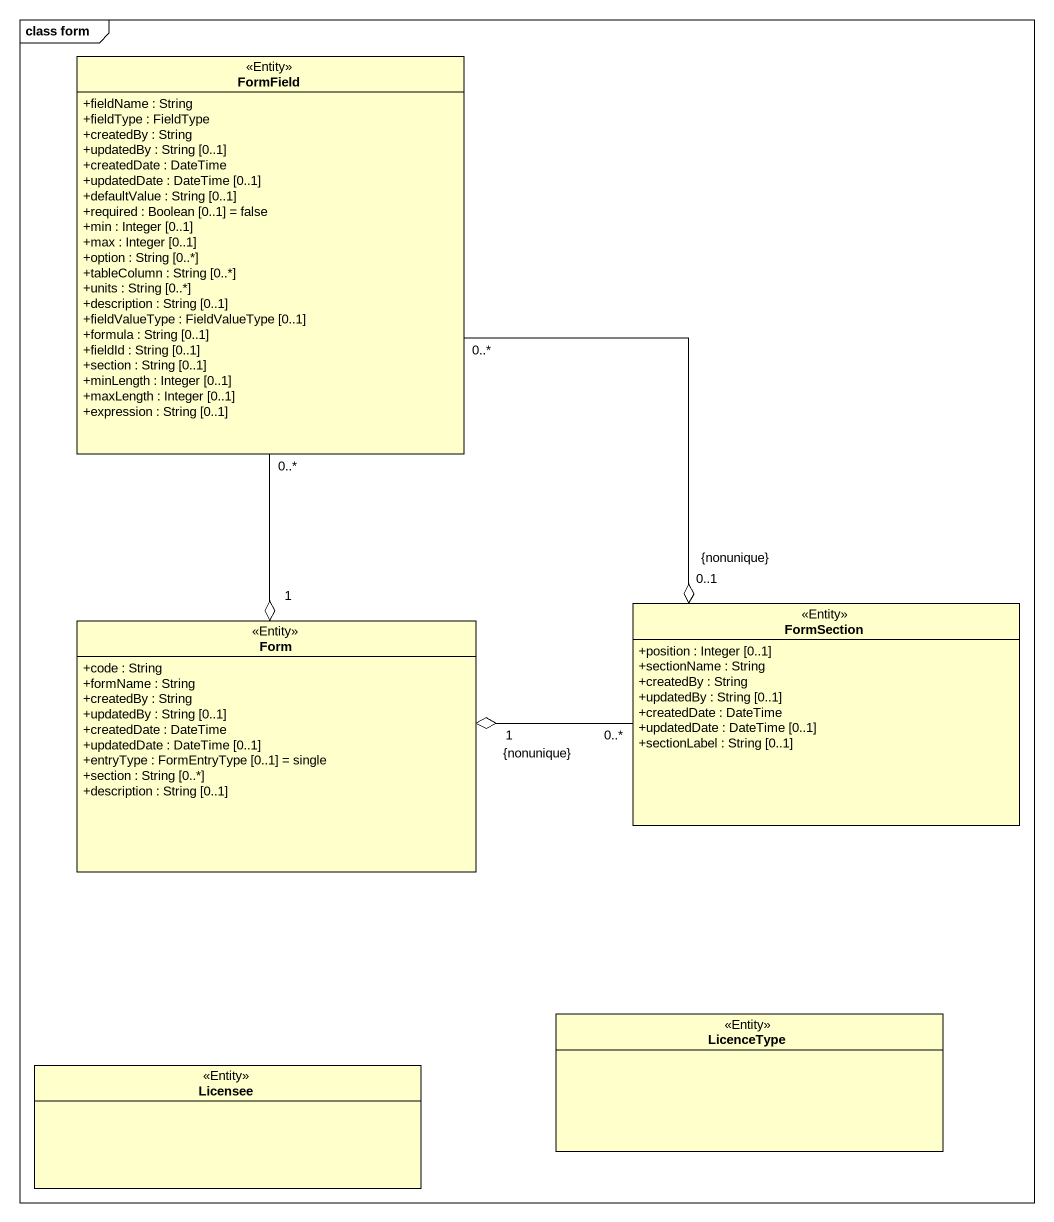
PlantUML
@startuml
mainframe class form
hide circle
hide empty members
skinparam classAttributeIconSize 0
class FormField <<Entity>> {
  +fieldName : String
  +fieldType : FieldType
  +createdBy : String
  +updatedBy : String [0..1]
  +createdDate : DateTime
  +updatedDate : DateTime [0..1]
  +defaultValue : String [0..1]
  +required : Boolean [0..1] = false
  +min : Integer [0..1]
  +max : Integer [0..1]
  +option : String [0..*]
  +tableColumn : String [0..*]
  +units : String [0..*]
  +description : String [0..1]
  +fieldValueType : FieldValueType [0..1]
  +formula : String [0..1]
  +fieldId : String [0..1]
  +section : String [0..1]
  +minLength : Integer [0..1]
  +maxLength : Integer [0..1]
  +expression : String [0..1]
}
class Form <<Entity>> {
  +code : String
  +formName : String
  +createdBy : String
  +updatedBy : String [0..1]
  +createdDate : DateTime
  +updatedDate : DateTime [0..1]
  +entryType : FormEntryType [0..1] = single
  +section : String [0..*]
  +description : String [0..1]
}
class FormSection <<Entity>> {
  +position : Integer [0..1]
  +sectionName : String
  +createdBy : String
  +updatedBy : String [0..1]
  +createdDate : DateTime
  +updatedDate : DateTime [0..1]
  +sectionLabel : String [0..1]
}
class Licensee <<Entity>>
class LicenceType <<Entity>>
Form "1" o-up- "0..*" FormField
Form "1\n{nonunique}" o-right- "0..*" FormSection
FormSection "0..1\n{nonunique}" o-up- "0..*" FormField
@enduml
